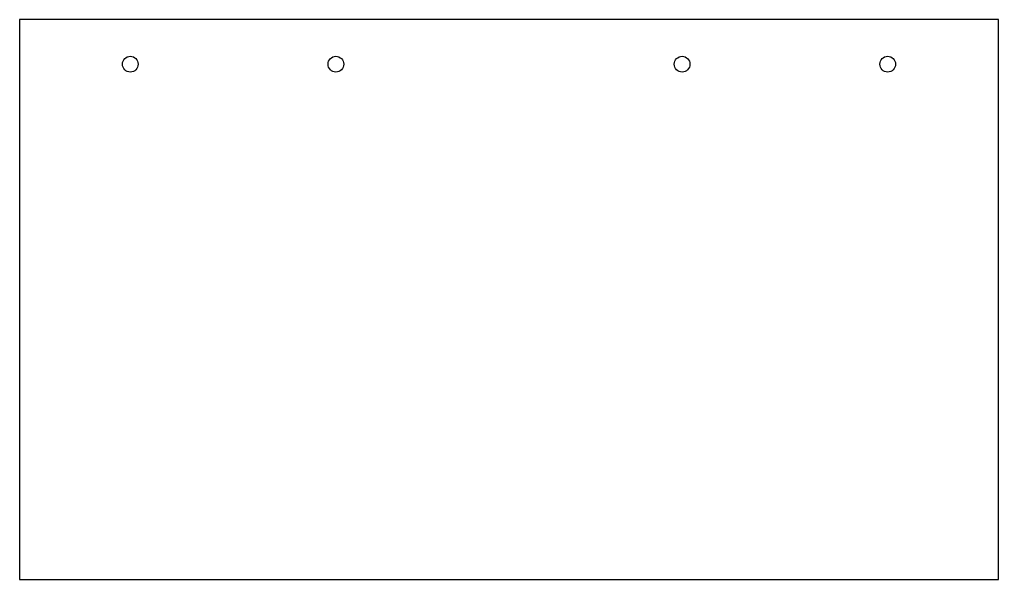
# Model space of a CAD drawing. Header units: millimetres. Extents: x -133 to 35, y 5 to 101.
import ezdxf

# ---------------------------------------------------------------- set-up
doc = ezdxf.new("R2010")
doc.units = ezdxf.units.MM
doc.layers.get('0').update_dxf_attribs({"linetype": 'CONTINUOUS'})

msp = doc.modelspace()

# ---------------------------------------------------------------- linework, layer by layer
msp.add_lwpolyline([(34.5, 5), (34.5, 101), (-133.5, 101), (-133.5, 5)], close=True)
for centre in [(-114.5, 93.35), (-79.21, 93.35), (-19.79, 93.35), (15.5, 93.35)]:
    msp.add_circle(centre, 1.35)

doc.saveas('drawing.dxf')
